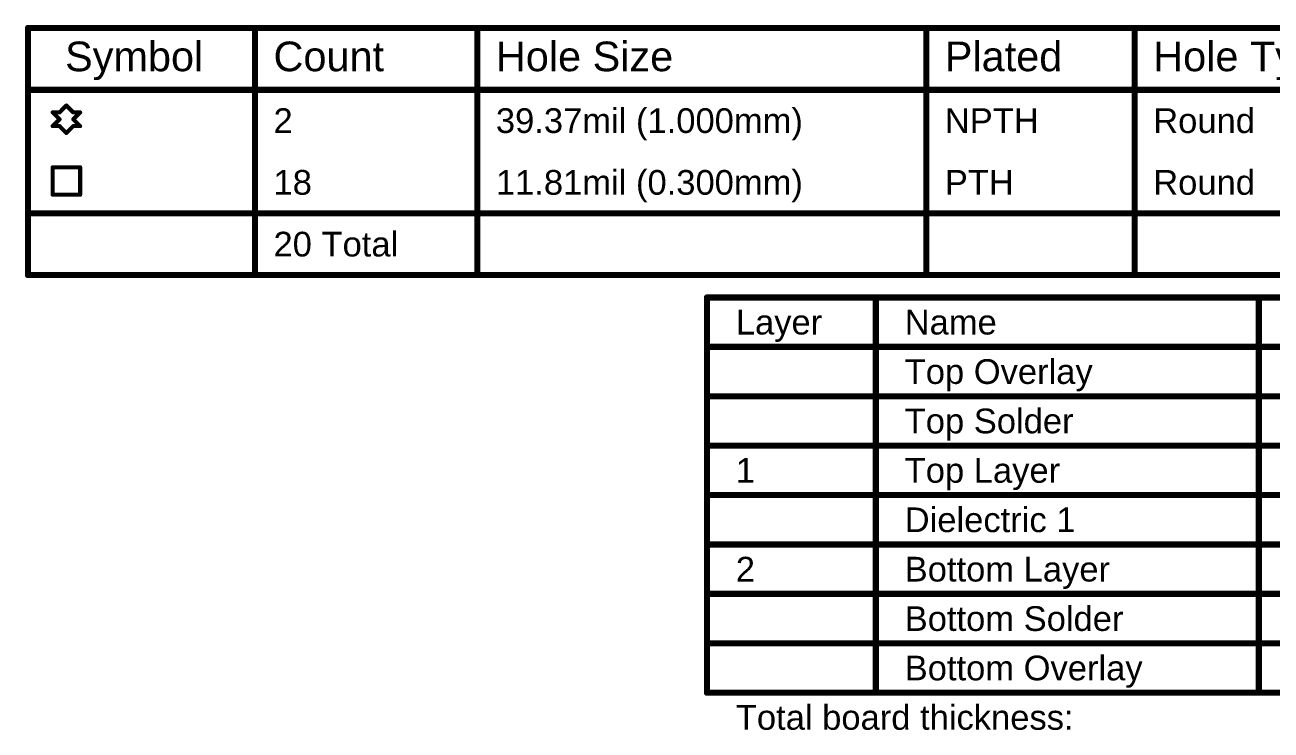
# Model space of a CAD drawing. Header units: inches. Extents: x -3.6 to 9.2, y -0.2 to 3.4.
# Drawn here: x -3.61 to -0.585, y 1.725 to 3.438 of the extents above; entities that cross this region are included whole.
import ezdxf

# ---------------------------------------------------------------- set-up
doc = ezdxf.new("R2010")
doc.units = ezdxf.units.IN
doc.header["$MEASUREMENT"] = 0
doc.layers.add('Drill Drawing', color=1, linetype='Continuous')
doc.layers.add('Fabrication', color=76, linetype='Continuous')
doc.styles.add('Arial', font='', dxfattribs={"height": 0.2})
doc.styles.get('Arial').set_extended_font_data('Arial')

msp = doc.modelspace()

# ---------------------------------------------------------------- linework, layer by layer
at = {"layer": 'Drill Drawing'}
for points in [[(-3.6025, 3.4305, 0.015, 0.015, 0), (9.1919, 3.4305, 0.015, 0.015, 0)], [(-3.6025, 2.8305, 0.015, 0.015, 0), (-3.6025, 3.4305, 0.015, 0.015, 0)], [(-3.0516, 2.8305, 0.015, 0.015, 0), (-3.0516, 3.4305, 0.015, 0.015, 0)], [(-2.5118, 2.8305, 0.015, 0.015, 0), (-2.5118, 3.4305, 0.015, 0.015, 0)], [(-1.4221, 2.8305, 0.015, 0.015, 0), (-1.4221, 3.4305, 0.015, 0.015, 0)], [(-0.9162, 2.8305, 0.015, 0.015, 0), (-0.9162, 3.4305, 0.015, 0.015, 0)], [(-3.6025, 3.2805, 0.015, 0.015, 0), (9.1919, 3.2805, 0.015, 0.015, 0)], [(-3.526, 3.2255, 0.01, 0.01, 0), (-3.5094, 3.2422, 0.01, 0.01, 0)], [(-3.5094, 3.2422, 0.01, 0.01, 0), (-3.4927, 3.2255, 0.01, 0.01, 0)], [(-3.5427, 3.2255, 0.01, 0.01, 0), (-3.526, 3.2088, 0.01, 0.01, 0)], [(-3.5427, 3.2255, 0.01, 0.01, 0), (-3.526, 3.2255, 0.01, 0.01, 0)], [(-3.5427, 3.1922, 0.01, 0.01, 0), (-3.526, 3.2088, 0.01, 0.01, 0)], [(-3.4927, 3.2255, 0.01, 0.01, 0), (-3.476, 3.2255, 0.01, 0.01, 0)], [(-3.4927, 3.2088, 0.01, 0.01, 0), (-3.476, 3.2255, 0.01, 0.01, 0)], [(-3.4927, 3.2088, 0.01, 0.01, 0), (-3.476, 3.1922, 0.01, 0.01, 0)], [(-3.5427, 3.1922, 0.01, 0.01, 0), (-3.526, 3.1922, 0.01, 0.01, 0)], [(-3.526, 3.1922, 0.01, 0.01, 0), (-3.5094, 3.1755, 0.01, 0.01, 0)], [(-3.5094, 3.1755, 0.01, 0.01, 0), (-3.4927, 3.1922, 0.01, 0.01, 0)], [(-3.4927, 3.1922, 0.01, 0.01, 0), (-3.476, 3.1922, 0.01, 0.01, 0)], [(-3.5427, 3.0922, 0.01, 0.01, 0), (-3.476, 3.0922, 0.01, 0.01, 0)], [(-3.5427, 3.0255, 0.01, 0.01, 0), (-3.5427, 3.0922, 0.01, 0.01, 0)], [(-3.476, 3.0255, 0.01, 0.01, 0), (-3.476, 3.0922, 0.01, 0.01, 0)], [(-3.5427, 3.0255, 0.01, 0.01, 0), (-3.476, 3.0255, 0.01, 0.01, 0)], [(-3.6025, 2.9805, 0.015, 0.015, 0), (9.1919, 2.9805, 0.015, 0.015, 0)], [(-3.6025, 2.8305, 0.015, 0.015, 0), (9.1919, 2.8305, 0.015, 0.015, 0)]]:
    msp.add_lwpolyline(points, format="xyseb", dxfattribs=at)
for points in [[(-3.6063, 3.4305, 0.0075, 0.0075, 1), (-3.5987, 3.4305, 0.0075, 0.0075, 1)], [(-3.6063, 3.4305, 0.0075, 0.0075, 1), (-3.5987, 3.4305, 0.0075, 0.0075, 1)], [(-3.0554, 3.4305, 0.0075, 0.0075, 1), (-3.0479, 3.4305, 0.0075, 0.0075, 1)], [(-2.5155, 3.4305, 0.0075, 0.0075, 1), (-2.508, 3.4305, 0.0075, 0.0075, 1)], [(-1.4258, 3.4305, 0.0075, 0.0075, 1), (-1.4183, 3.4305, 0.0075, 0.0075, 1)], [(-0.92, 3.4305, 0.0075, 0.0075, 1), (-0.9125, 3.4305, 0.0075, 0.0075, 1)], [(-3.6063, 3.2805, 0.0075, 0.0075, 1), (-3.5987, 3.2805, 0.0075, 0.0075, 1)], [(-3.5119, 3.2422, 0.005, 0.005, 1), (-3.5069, 3.2422, 0.005, 0.005, 1)], [(-3.5119, 3.2422, 0.005, 0.005, 1), (-3.5069, 3.2422, 0.005, 0.005, 1)], [(-3.5452, 3.2255, 0.005, 0.005, 1), (-3.5402, 3.2255, 0.005, 0.005, 1)], [(-3.5452, 3.2255, 0.005, 0.005, 1), (-3.5402, 3.2255, 0.005, 0.005, 1)], [(-3.5285, 3.2255, 0.005, 0.005, 1), (-3.5235, 3.2255, 0.005, 0.005, 1)], [(-3.5285, 3.2255, 0.005, 0.005, 1), (-3.5235, 3.2255, 0.005, 0.005, 1)], [(-3.5285, 3.2088, 0.005, 0.005, 1), (-3.5235, 3.2088, 0.005, 0.005, 1)], [(-3.5285, 3.2088, 0.005, 0.005, 1), (-3.5235, 3.2088, 0.005, 0.005, 1)], [(-3.4952, 3.2255, 0.005, 0.005, 1), (-3.4902, 3.2255, 0.005, 0.005, 1)], [(-3.4952, 3.2255, 0.005, 0.005, 1), (-3.4902, 3.2255, 0.005, 0.005, 1)], [(-3.4952, 3.2088, 0.005, 0.005, 1), (-3.4902, 3.2088, 0.005, 0.005, 1)], [(-3.4952, 3.2088, 0.005, 0.005, 1), (-3.4902, 3.2088, 0.005, 0.005, 1)], [(-3.4785, 3.2255, 0.005, 0.005, 1), (-3.4735, 3.2255, 0.005, 0.005, 1)], [(-3.4785, 3.2255, 0.005, 0.005, 1), (-3.4735, 3.2255, 0.005, 0.005, 1)], [(-3.5452, 3.1922, 0.005, 0.005, 1), (-3.5402, 3.1922, 0.005, 0.005, 1)], [(-3.5452, 3.1922, 0.005, 0.005, 1), (-3.5402, 3.1922, 0.005, 0.005, 1)], [(-3.5285, 3.1922, 0.005, 0.005, 1), (-3.5235, 3.1922, 0.005, 0.005, 1)], [(-3.5285, 3.1922, 0.005, 0.005, 1), (-3.5235, 3.1922, 0.005, 0.005, 1)], [(-3.5119, 3.1755, 0.005, 0.005, 1), (-3.5069, 3.1755, 0.005, 0.005, 1)], [(-3.5119, 3.1755, 0.005, 0.005, 1), (-3.5069, 3.1755, 0.005, 0.005, 1)], [(-3.4952, 3.1922, 0.005, 0.005, 1), (-3.4902, 3.1922, 0.005, 0.005, 1)], [(-3.4952, 3.1922, 0.005, 0.005, 1), (-3.4902, 3.1922, 0.005, 0.005, 1)], [(-3.4785, 3.1922, 0.005, 0.005, 1), (-3.4735, 3.1922, 0.005, 0.005, 1)], [(-3.4785, 3.1922, 0.005, 0.005, 1), (-3.4735, 3.1922, 0.005, 0.005, 1)], [(-3.5452, 3.0922, 0.005, 0.005, 1), (-3.5402, 3.0922, 0.005, 0.005, 1)], [(-3.5452, 3.0922, 0.005, 0.005, 1), (-3.5402, 3.0922, 0.005, 0.005, 1)], [(-3.4785, 3.0922, 0.005, 0.005, 1), (-3.4735, 3.0922, 0.005, 0.005, 1)], [(-3.4785, 3.0922, 0.005, 0.005, 1), (-3.4735, 3.0922, 0.005, 0.005, 1)], [(-3.5452, 3.0255, 0.005, 0.005, 1), (-3.5402, 3.0255, 0.005, 0.005, 1)], [(-3.5452, 3.0255, 0.005, 0.005, 1), (-3.5402, 3.0255, 0.005, 0.005, 1)], [(-3.4785, 3.0255, 0.005, 0.005, 1), (-3.4735, 3.0255, 0.005, 0.005, 1)], [(-3.4785, 3.0255, 0.005, 0.005, 1), (-3.4735, 3.0255, 0.005, 0.005, 1)], [(-3.6063, 2.9805, 0.0075, 0.0075, 1), (-3.5987, 2.9805, 0.0075, 0.0075, 1)], [(-3.6063, 2.8305, 0.0075, 0.0075, 1), (-3.5987, 2.8305, 0.0075, 0.0075, 1)], [(-3.6063, 2.8305, 0.0075, 0.0075, 1), (-3.5987, 2.8305, 0.0075, 0.0075, 1)], [(-3.0554, 2.8305, 0.0075, 0.0075, 1), (-3.0479, 2.8305, 0.0075, 0.0075, 1)], [(-2.5155, 2.8305, 0.0075, 0.0075, 1), (-2.508, 2.8305, 0.0075, 0.0075, 1)], [(-1.4258, 2.8305, 0.0075, 0.0075, 1), (-1.4183, 2.8305, 0.0075, 0.0075, 1)], [(-0.92, 2.8305, 0.0075, 0.0075, 1), (-0.9125, 2.8305, 0.0075, 0.0075, 1)]]:
    msp.add_lwpolyline(points, format="xyseb", close=True, dxfattribs=at)
at = {"layer": 'Fabrication'}
for points in [[(-1.9544, 2.776, 0.015, 0.015, 0), (2.5844, 2.776, 0.015, 0.015, 0)], [(-1.9544, 1.816, 0.015, 0.015, 0), (-1.9544, 2.776, 0.015, 0.015, 0)], [(-1.5445, 1.816, 0.015, 0.015, 0), (-1.5445, 2.776, 0.015, 0.015, 0)], [(-0.6148, 1.816, 0.015, 0.015, 0), (-0.6148, 2.776, 0.015, 0.015, 0)], [(-1.9544, 2.656, 0.015, 0.015, 0), (2.5844, 2.656, 0.015, 0.015, 0)], [(-1.9544, 2.536, 0.015, 0.015, 0), (-1.5445, 2.536, 0.015, 0.015, 0)], [(-1.5445, 2.536, 0.015, 0.015, 0), (-0.6148, 2.536, 0.015, 0.015, 0)], [(-0.6148, 2.536, 0.015, 0.015, 0), (0.245, 2.536, 0.015, 0.015, 0)], [(-1.9544, 2.416, 0.015, 0.015, 0), (-1.5445, 2.416, 0.015, 0.015, 0)], [(-1.5445, 2.416, 0.015, 0.015, 0), (-0.6148, 2.416, 0.015, 0.015, 0)], [(-0.6148, 2.416, 0.015, 0.015, 0), (0.245, 2.416, 0.015, 0.015, 0)], [(-1.9544, 2.296, 0.015, 0.015, 0), (-1.5445, 2.296, 0.015, 0.015, 0)], [(-1.5445, 2.296, 0.015, 0.015, 0), (-0.6148, 2.296, 0.015, 0.015, 0)], [(-0.6148, 2.296, 0.015, 0.015, 0), (0.245, 2.296, 0.015, 0.015, 0)], [(-1.9544, 2.176, 0.015, 0.015, 0), (-1.5445, 2.176, 0.015, 0.015, 0)], [(-1.5445, 2.176, 0.015, 0.015, 0), (-0.6148, 2.176, 0.015, 0.015, 0)], [(-0.6148, 2.176, 0.015, 0.015, 0), (0.245, 2.176, 0.015, 0.015, 0)], [(-1.9544, 2.056, 0.015, 0.015, 0), (-1.5445, 2.056, 0.015, 0.015, 0)], [(-1.5445, 2.056, 0.015, 0.015, 0), (-0.6148, 2.056, 0.015, 0.015, 0)], [(-0.6148, 2.056, 0.015, 0.015, 0), (0.245, 2.056, 0.015, 0.015, 0)], [(-1.9544, 1.936, 0.015, 0.015, 0), (-1.5445, 1.936, 0.015, 0.015, 0)], [(-1.5445, 1.936, 0.015, 0.015, 0), (-0.6148, 1.936, 0.015, 0.015, 0)], [(-0.6148, 1.936, 0.015, 0.015, 0), (0.245, 1.936, 0.015, 0.015, 0)], [(-1.9544, 1.816, 0.015, 0.015, 0), (-1.5445, 1.816, 0.015, 0.015, 0)], [(-1.5445, 1.816, 0.015, 0.015, 0), (-0.6148, 1.816, 0.015, 0.015, 0)], [(-0.6148, 1.816, 0.015, 0.015, 0), (0.245, 1.816, 0.015, 0.015, 0)]]:
    msp.add_lwpolyline(points, format="xyseb", dxfattribs=at)
for points in [[(-1.9582, 2.776, 0.0075, 0.0075, 1), (-1.9507, 2.776, 0.0075, 0.0075, 1)], [(-1.9582, 2.776, 0.0075, 0.0075, 1), (-1.9507, 2.776, 0.0075, 0.0075, 1)], [(-1.5483, 2.776, 0.0075, 0.0075, 1), (-1.5408, 2.776, 0.0075, 0.0075, 1)], [(-0.6185, 2.776, 0.0075, 0.0075, 1), (-0.611, 2.776, 0.0075, 0.0075, 1)], [(-1.9582, 2.656, 0.0075, 0.0075, 1), (-1.9507, 2.656, 0.0075, 0.0075, 1)], [(-1.9582, 2.536, 0.0075, 0.0075, 1), (-1.9507, 2.536, 0.0075, 0.0075, 1)], [(-1.5483, 2.536, 0.0075, 0.0075, 1), (-1.5408, 2.536, 0.0075, 0.0075, 1)], [(-1.5483, 2.536, 0.0075, 0.0075, 1), (-1.5408, 2.536, 0.0075, 0.0075, 1)], [(-0.6185, 2.536, 0.0075, 0.0075, 1), (-0.611, 2.536, 0.0075, 0.0075, 1)], [(-0.6185, 2.536, 0.0075, 0.0075, 1), (-0.611, 2.536, 0.0075, 0.0075, 1)], [(-1.9582, 2.416, 0.0075, 0.0075, 1), (-1.9507, 2.416, 0.0075, 0.0075, 1)], [(-1.5483, 2.416, 0.0075, 0.0075, 1), (-1.5408, 2.416, 0.0075, 0.0075, 1)], [(-1.5483, 2.416, 0.0075, 0.0075, 1), (-1.5408, 2.416, 0.0075, 0.0075, 1)], [(-0.6185, 2.416, 0.0075, 0.0075, 1), (-0.611, 2.416, 0.0075, 0.0075, 1)], [(-0.6185, 2.416, 0.0075, 0.0075, 1), (-0.611, 2.416, 0.0075, 0.0075, 1)], [(-1.9582, 2.296, 0.0075, 0.0075, 1), (-1.9507, 2.296, 0.0075, 0.0075, 1)], [(-1.5483, 2.296, 0.0075, 0.0075, 1), (-1.5408, 2.296, 0.0075, 0.0075, 1)], [(-1.5483, 2.296, 0.0075, 0.0075, 1), (-1.5408, 2.296, 0.0075, 0.0075, 1)], [(-0.6185, 2.296, 0.0075, 0.0075, 1), (-0.611, 2.296, 0.0075, 0.0075, 1)], [(-0.6185, 2.296, 0.0075, 0.0075, 1), (-0.611, 2.296, 0.0075, 0.0075, 1)], [(-1.9582, 2.176, 0.0075, 0.0075, 1), (-1.9507, 2.176, 0.0075, 0.0075, 1)], [(-1.5483, 2.176, 0.0075, 0.0075, 1), (-1.5408, 2.176, 0.0075, 0.0075, 1)], [(-1.5483, 2.176, 0.0075, 0.0075, 1), (-1.5408, 2.176, 0.0075, 0.0075, 1)], [(-0.6185, 2.176, 0.0075, 0.0075, 1), (-0.611, 2.176, 0.0075, 0.0075, 1)], [(-0.6185, 2.176, 0.0075, 0.0075, 1), (-0.611, 2.176, 0.0075, 0.0075, 1)], [(-1.9582, 2.056, 0.0075, 0.0075, 1), (-1.9507, 2.056, 0.0075, 0.0075, 1)], [(-1.5483, 2.056, 0.0075, 0.0075, 1), (-1.5408, 2.056, 0.0075, 0.0075, 1)], [(-1.5483, 2.056, 0.0075, 0.0075, 1), (-1.5408, 2.056, 0.0075, 0.0075, 1)], [(-0.6185, 2.056, 0.0075, 0.0075, 1), (-0.611, 2.056, 0.0075, 0.0075, 1)], [(-0.6185, 2.056, 0.0075, 0.0075, 1), (-0.611, 2.056, 0.0075, 0.0075, 1)], [(-1.9582, 1.936, 0.0075, 0.0075, 1), (-1.9507, 1.936, 0.0075, 0.0075, 1)], [(-1.5483, 1.936, 0.0075, 0.0075, 1), (-1.5408, 1.936, 0.0075, 0.0075, 1)], [(-1.5483, 1.936, 0.0075, 0.0075, 1), (-1.5408, 1.936, 0.0075, 0.0075, 1)], [(-0.6185, 1.936, 0.0075, 0.0075, 1), (-0.611, 1.936, 0.0075, 0.0075, 1)], [(-0.6185, 1.936, 0.0075, 0.0075, 1), (-0.611, 1.936, 0.0075, 0.0075, 1)], [(-1.9582, 1.816, 0.0075, 0.0075, 1), (-1.9507, 1.816, 0.0075, 0.0075, 1)], [(-1.9582, 1.816, 0.0075, 0.0075, 1), (-1.9507, 1.816, 0.0075, 0.0075, 1)], [(-1.5483, 1.816, 0.0075, 0.0075, 1), (-1.5408, 1.816, 0.0075, 0.0075, 1)], [(-1.5483, 1.816, 0.0075, 0.0075, 1), (-1.5408, 1.816, 0.0075, 0.0075, 1)], [(-1.5483, 1.816, 0.0075, 0.0075, 1), (-1.5408, 1.816, 0.0075, 0.0075, 1)], [(-0.6185, 1.816, 0.0075, 0.0075, 1), (-0.611, 1.816, 0.0075, 0.0075, 1)], [(-0.6185, 1.816, 0.0075, 0.0075, 1), (-0.611, 1.816, 0.0075, 0.0075, 1)], [(-0.6185, 1.816, 0.0075, 0.0075, 1), (-0.611, 1.816, 0.0075, 0.0075, 1)]]:
    msp.add_lwpolyline(points, format="xyseb", close=True, dxfattribs=at)

# ---------------------------------------------------------------- texts
at = {"layer": 'Drill Drawing', "style": 'Arial'}
for s, height, p in [('Symbol', 0.072, (-3.5125, 3.3255)), ('Count', 0.072, (-3.0066, 3.3255)), ('Hole Size', 0.072, (-2.4668, 3.3255)), ('Plated', 0.072, (-1.3771, 3.3255)), ('Hole Type', 0.072, (-0.8712, 3.3255)), ('39.37mil (1.000mm)', 0.06, (-2.4668, 3.1755)), ('Round', 0.06, (-0.8712, 3.1755)), ('2', 0.06, (-3.0066, 3.1755)), ('NPTH', 0.06, (-1.3771, 3.1755)), ('18', 0.06, (-3.0066, 3.0255)), ('11.81mil (0.300mm)', 0.06, (-2.4668, 3.0255)), ('PTH', 0.06, (-1.3771, 3.0255)), ('Round', 0.06, (-0.8712, 3.0255)), ('20 Total', 0.06, (-3.0066, 2.8755))]:
    msp.add_text(s, height=height, dxfattribs=at).set_placement(p)
at = {"layer": 'Fabrication', "style": 'Arial'}
for s, p in [('Layer', (-1.8844, 2.686)), ('Name', (-1.4745, 2.686)), ('Top Overlay', (-1.4745, 2.566)), ('Top Solder', (-1.4745, 2.446)), ('1', (-1.8844, 2.326)), ('Top Layer', (-1.4745, 2.326)), ('Dielectric 1', (-1.4745, 2.206)), ('2', (-1.8844, 2.086)), ('Bottom Layer', (-1.4745, 2.086)), ('Bottom Solder', (-1.4745, 1.966)), ('Bottom Overlay', (-1.4745, 1.846)), ('Total board thickness:', (-1.8844, 1.726))]:
    msp.add_text(s, height=0.06, dxfattribs=at).set_placement(p)

doc.saveas('drawing.dxf')
